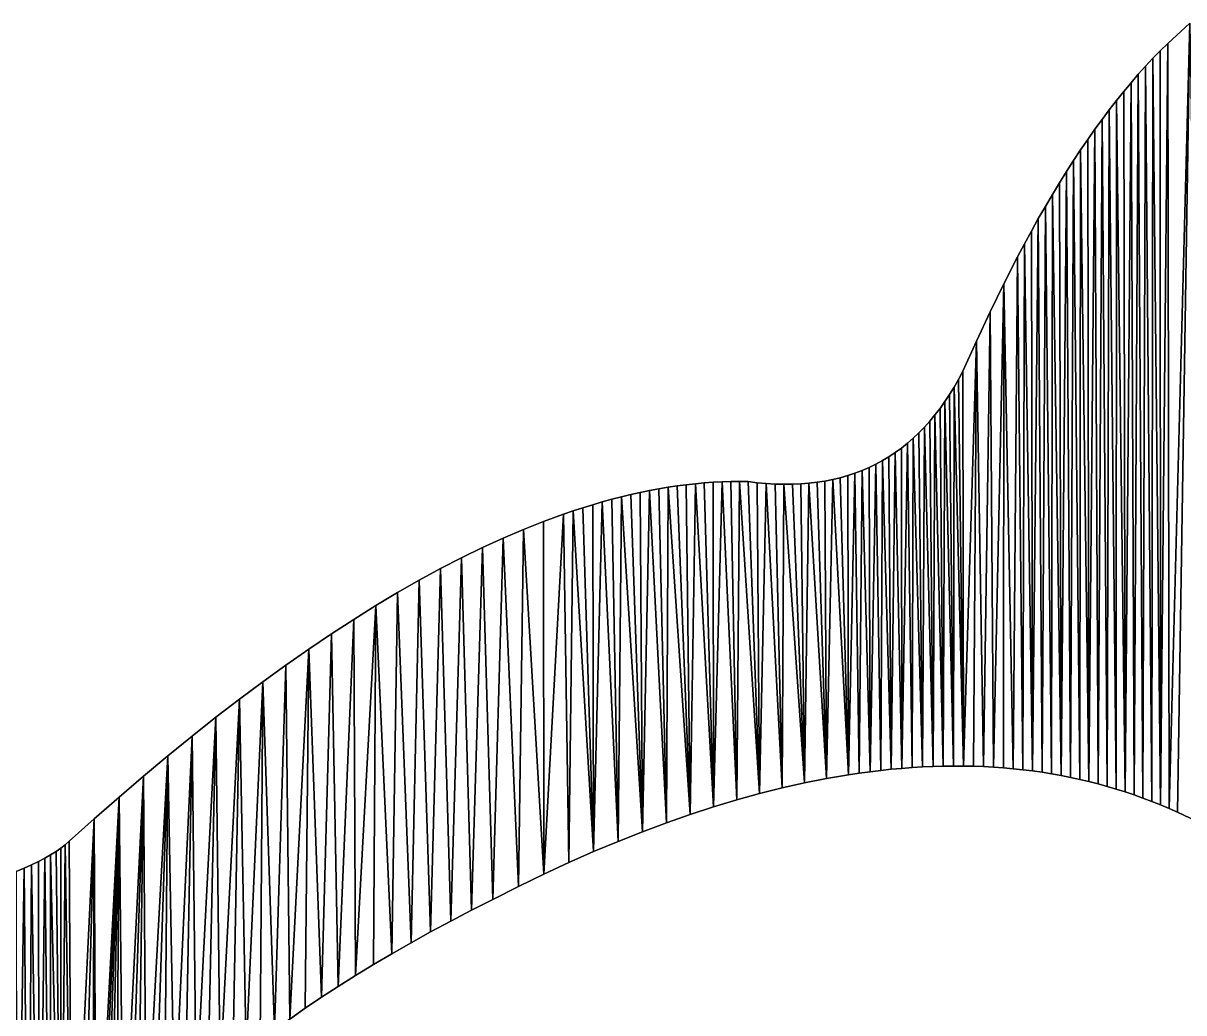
# Model space of a CAD drawing. Extents: x 10 to 917, y 10 to 841.
# Drawn here: x 205.93 to 241.02, y 209.49 to 239.42 of the extents above; entities that cross this region are included whole.
import ezdxf

# ---------------------------------------------------------------- set-up
doc = ezdxf.new("R2010")
doc.units = 0
doc.header["$MEASUREMENT"] = 0
doc.layers.get('0').update_dxf_attribs({"linetype": 'CONTINUOUS'})

msp = doc.modelspace()

# ---------------------------------------------------------------- linework, layer by layer
for p, q in [((241.207, 239.42), (240.534, 238.81)), ((240.311, 238.589), (240.089, 238.36)), ((240.534, 238.81), (240.311, 238.589)), ((240.089, 238.36), (239.867, 238.122)), ((239.867, 238.122), (239.646, 237.875)), ((239.426, 237.619), (239.206, 237.355)), ((239.646, 237.875), (239.426, 237.619)), ((239.206, 237.355), (238.987, 237.083)), ((238.987, 237.083), (238.769, 236.801)), ((238.551, 236.511), (238.334, 236.212)), ((238.769, 236.801), (238.551, 236.511)), ((238.334, 236.212), (238.118, 235.905)), ((238.118, 235.905), (237.902, 235.589)), ((237.902, 235.589), (237.687, 235.264)), ((237.687, 235.264), (237.473, 234.931)), ((237.473, 234.931), (237.26, 234.589)), ((237.26, 234.589), (237.047, 234.238)), ((237.047, 234.238), (236.835, 233.879)), ((236.835, 233.879), (236.623, 233.511)), ((236.623, 233.511), (236.412, 233.134)), ((236.412, 233.134), (236.202, 232.749)), ((236.202, 232.749), (235.993, 232.355)), ((235.993, 232.355), (235.576, 231.541)), ((235.576, 231.541), (235.162, 230.693)), ((235.162, 230.693), (234.75, 229.809)), ((234.75, 229.809), (234.342, 228.892)), ((234.342, 228.892), (234.213, 228.649)), ((234.08, 228.416), (233.942, 228.192)), ((234.213, 228.649), (234.08, 228.416)), ((233.942, 228.192), (233.799, 227.976)), ((233.651, 227.769), (233.499, 227.572)), ((233.799, 227.976), (233.651, 227.769)), ((233.342, 227.383), (233.18, 227.203)), ((233.499, 227.572), (233.342, 227.383)), ((233.013, 227.032), (232.841, 226.87)), ((233.18, 227.203), (233.013, 227.032)), ((232.665, 226.716), (232.483, 226.572)), ((232.841, 226.87), (232.665, 226.716)), ((232.106, 226.31), (231.911, 226.193)), ((232.297, 226.437), (232.106, 226.31)), ((232.483, 226.572), (232.297, 226.437)), ((231.505, 225.984), (231.295, 225.894)), ((231.71, 226.084), (231.505, 225.984)), ((231.911, 226.193), (231.71, 226.084)), ((230.407, 225.619), (230.173, 225.573)), ((230.636, 225.675), (230.407, 225.619)), ((230.86, 225.739), (230.636, 225.675)), ((231.08, 225.812), (230.86, 225.739)), ((231.295, 225.894), (231.08, 225.812)), ((224.871, 225.286), (224.589, 225.229)), ((225.152, 225.338), (224.871, 225.286)), ((225.43, 225.385), (225.152, 225.338)), ((225.706, 225.426), (225.43, 225.385)), ((225.981, 225.462), (225.706, 225.426)), ((226.254, 225.492), (225.981, 225.462)), ((226.524, 225.516), (226.254, 225.492)), ((226.793, 225.536), (226.524, 225.516)), ((227.06, 225.549), (226.793, 225.536)), ((227.326, 225.558), (227.06, 225.549)), ((227.589, 225.56), (227.326, 225.558)), ((227.85, 225.558), (227.589, 225.56)), ((228.127, 225.524), (227.85, 225.558)), ((228.4, 225.499), (228.127, 225.524)), ((228.668, 225.483), (228.4, 225.499)), ((228.93, 225.475), (228.668, 225.483)), ((229.188, 225.477), (228.93, 225.475)), ((229.442, 225.488), (229.188, 225.477)), ((229.69, 225.507), (229.442, 225.488)), ((229.934, 225.536), (229.69, 225.507)), ((230.173, 225.573), (229.934, 225.536)), ((223.442, 224.943), (223.15, 224.858)), ((223.732, 225.023), (223.442, 224.943)), ((224.019, 225.097), (223.732, 225.023)), ((224.305, 225.166), (224.019, 225.097)), ((224.589, 225.229), (224.305, 225.166)), ((222.264, 224.571), (221.664, 224.351)), ((222.562, 224.672), (222.264, 224.571)), ((222.857, 224.768), (222.562, 224.672)), ((223.15, 224.858), (222.857, 224.768)), ((221.664, 224.351), (221.057, 224.11)), ((221.057, 224.11), (220.442, 223.847)), ((219.819, 223.562), (219.189, 223.255)), ((220.442, 223.847), (219.819, 223.562)), ((219.189, 223.255), (218.551, 222.926)), ((218.551, 222.926), (217.906, 222.575)), ((217.906, 222.575), (217.253, 222.202)), ((217.253, 222.202), (216.593, 221.807)), ((216.593, 221.807), (215.925, 221.39)), ((215.925, 221.39), (215.25, 220.951)), ((215.25, 220.951), (214.567, 220.491)), ((214.567, 220.491), (213.876, 220.008)), ((213.876, 220.008), (213.178, 219.504)), ((213.178, 219.504), (212.472, 218.977)), ((212.472, 218.977), (211.759, 218.429)), ((211.759, 218.429), (211.039, 217.859)), ((211.039, 217.859), (210.311, 217.267)), ((210.311, 217.267), (209.575, 216.652)), ((231.857, 216.823), (232.178, 216.856)), ((232.178, 216.856), (232.496, 216.885)), ((232.496, 216.885), (232.812, 216.909)), ((232.812, 216.909), (233.126, 216.927)), ((233.126, 216.927), (233.439, 216.941)), ((233.439, 216.941), (233.749, 216.95)), ((233.749, 216.95), (234.057, 216.954)), ((234.057, 216.954), (234.363, 216.953)), ((234.363, 216.953), (234.667, 216.947)), ((234.667, 216.947), (234.969, 216.936)), ((234.969, 216.936), (235.269, 216.92)), ((235.269, 216.92), (235.566, 216.899)), ((235.566, 216.899), (235.862, 216.873)), ((235.862, 216.873), (236.156, 216.842)), ((236.156, 216.842), (236.447, 216.806)), ((209.575, 216.652), (208.832, 216.016)), ((229.557, 216.448), (230.224, 216.58)), ((230.224, 216.58), (230.884, 216.692)), ((230.884, 216.692), (231.21, 216.74)), ((231.21, 216.74), (231.535, 216.784)), ((231.535, 216.784), (231.857, 216.823)), ((236.447, 216.806), (236.737, 216.765)), ((236.737, 216.765), (237.024, 216.719)), ((237.024, 216.719), (237.31, 216.668)), ((237.31, 216.668), (237.593, 216.613)), ((237.593, 216.613), (237.875, 216.552)), ((237.875, 216.552), (238.154, 216.486)), ((238.154, 216.486), (238.431, 216.415)), ((228.197, 216.124), (228.881, 216.296)), ((228.881, 216.296), (229.557, 216.448)), ((238.431, 216.415), (238.706, 216.34)), ((238.706, 216.34), (238.979, 216.259)), ((238.979, 216.259), (239.25, 216.173)), ((239.25, 216.173), (239.519, 216.083)), ((208.832, 216.016), (208.081, 215.358)), ((226.804, 215.721), (227.505, 215.933)), ((227.505, 215.933), (228.197, 216.124)), ((239.519, 216.083), (239.786, 215.987)), ((239.786, 215.987), (240.051, 215.887)), ((240.051, 215.887), (240.314, 215.781)), ((240.314, 215.781), (240.575, 215.671)), ((225.379, 215.238), (226.096, 215.49)), ((226.096, 215.49), (226.804, 215.721)), ((240.575, 215.671), (240.834, 215.556)), ((240.834, 215.556), (241.572, 215.21)), ((208.081, 215.358), (207.322, 214.678)), ((224.654, 214.967), (225.379, 215.238)), ((223.92, 214.676), (224.654, 214.967)), ((207.073, 214.471), (206.926, 214.369)), ((207.205, 214.574), (207.073, 214.471)), ((207.322, 214.678), (207.205, 214.574)), ((223.179, 214.366), (223.92, 214.676)), ((206.393, 214.066), (206.185, 213.966)), ((206.586, 214.166), (206.393, 214.066)), ((206.763, 214.267), (206.586, 214.166)), ((206.926, 214.369), (206.763, 214.267)), ((221.671, 213.684), (222.429, 214.035)), ((222.429, 214.035), (223.179, 214.366)), ((205.963, 213.867), (205.725, 213.768)), ((206.185, 213.966), (205.963, 213.867)), ((220.905, 213.314), (221.671, 213.684)), ((220.13, 212.923), (220.905, 213.314)), ((219.486, 212.594), (220.13, 212.923)), ((218.86, 212.265), (219.486, 212.594)), ((217.658, 211.607), (218.25, 211.936)), ((218.25, 211.936), (218.86, 212.265)), ((217.082, 211.278), (217.658, 211.607)), ((216.524, 210.949), (217.082, 211.278)), ((215.983, 210.62), (216.524, 210.949)), ((215.459, 210.291), (215.983, 210.62)), ((214.952, 209.962), (215.459, 210.291)), ((214.462, 209.633), (214.952, 209.962)), ((213.99, 209.304), (214.462, 209.633))]:
    msp.add_line(p, q)

# ---------------------------------------------------------------- meshes
mesh = msp.add_polyface()
corners = [(234.363, 216.953), (234.342, 228.892), (234.75, 229.809), (234.667, 216.947), (234.969, 216.936), (235.162, 230.693), (235.269, 216.92), (235.576, 231.541), (235.566, 216.899), (235.862, 216.873), (235.993, 232.355), (236.156, 216.842), (236.202, 232.749), (236.447, 216.806), (236.412, 233.134), (236.623, 233.511), (236.737, 216.765), (236.835, 233.879), (237.024, 216.719), (237.047, 234.238), (237.31, 216.668), (237.26, 234.589), (237.473, 234.931), (237.593, 216.613), (237.687, 235.264), (237.875, 216.552), (237.902, 235.589), (238.154, 216.486), (238.118, 235.905), (238.334, 236.212), (238.431, 216.415), (238.551, 236.511), (238.706, 216.34), (238.769, 236.801), (238.979, 216.259), (238.987, 237.083), (239.25, 216.173), (239.206, 237.355), (239.426, 237.619), (239.519, 216.083), (239.646, 237.875), (239.786, 215.987), (239.867, 238.122), (240.051, 215.887), (240.089, 238.36), (240.314, 215.781), (240.311, 238.589), (240.534, 238.81), (240.575, 215.671), (241.207, 239.42), (240.834, 215.556), (241.572, 215.21)]
mesh.append_faces([[corners[k] for k in face] for face in [(0, 2, 3), (3, 2, 4), (4, 5, 6), (6, 7, 8), (8, 7, 9), (9, 10, 11), (11, 12, 13), (13, 15, 16), (16, 17, 18), (18, 19, 20), (20, 22, 23), (23, 24, 25), (25, 26, 27), (27, 29, 30), (30, 31, 32), (32, 33, 34), (34, 35, 36), (36, 38, 39), (39, 40, 41), (41, 42, 43), (43, 44, 45), (45, 47, 48), (48, 49, 50), (50, 49, 51)]], dxfattribs={"vtx0": -1, "vtx1": -1})
mesh.append_faces([[corners[k] for k in face] for face in [(0, 1, 2), (4, 2, 5), (6, 5, 7), (9, 7, 10), (11, 10, 12), (13, 12, 14), (13, 14, 15), (16, 15, 17), (18, 17, 19), (20, 19, 21), (20, 21, 22), (23, 22, 24), (25, 24, 26), (27, 26, 28), (27, 28, 29), (30, 29, 31), (32, 31, 33), (34, 33, 35), (36, 35, 37), (36, 37, 38), (39, 38, 40), (41, 40, 42), (43, 42, 44), (45, 44, 46), (45, 46, 47), (48, 47, 49)]], dxfattribs={"vtx0": -1, "vtx2": -1})
mesh = msp.add_polyface()
corners = [(227.505, 215.933), (227.326, 225.558), (227.589, 225.56), (228.197, 216.124), (227.85, 225.558), (228.127, 225.524), (228.4, 225.499), (228.881, 216.296), (228.668, 225.483), (228.93, 225.475), (229.557, 216.448), (229.188, 225.477), (229.442, 225.488), (229.69, 225.507), (230.224, 216.58), (229.934, 225.536), (230.173, 225.573), (230.407, 225.619), (230.884, 216.692), (230.636, 225.675), (230.86, 225.739), (231.08, 225.812), (231.21, 216.74), (231.295, 225.894), (231.535, 216.784), (231.505, 225.984), (231.71, 226.084), (231.857, 216.823), (231.911, 226.193), (232.178, 216.856), (232.106, 226.31), (232.297, 226.437), (232.496, 216.885), (232.483, 226.572), (232.665, 226.716), (232.812, 216.909), (232.841, 226.87), (233.126, 216.927), (233.013, 227.032), (233.18, 227.203), (233.439, 216.941), (233.342, 227.383), (233.499, 227.572), (233.749, 216.95), (233.651, 227.769), (233.799, 227.976), (234.057, 216.954), (233.942, 228.192), (234.08, 228.416), (234.363, 216.953), (234.213, 228.649), (234.342, 228.892)]
mesh.append_faces([[corners[k] for k in face] for face in [(0, 2, 3), (3, 6, 7), (7, 9, 10), (10, 13, 14), (14, 17, 18), (18, 21, 22), (22, 23, 24), (24, 26, 27), (27, 28, 29), (29, 31, 32), (32, 34, 35), (35, 36, 37), (37, 39, 40), (40, 42, 43), (43, 45, 46), (46, 48, 49)]], dxfattribs={"vtx0": -1, "vtx1": -1})
mesh.append_faces([[corners[k] for k in face] for face in [(0, 1, 2), (3, 2, 4), (3, 4, 5), (3, 5, 6), (7, 6, 8), (7, 8, 9), (10, 9, 11), (10, 11, 12), (10, 12, 13), (14, 13, 15), (14, 15, 16), (14, 16, 17), (18, 17, 19), (18, 19, 20), (18, 20, 21), (22, 21, 23), (24, 23, 25), (24, 25, 26), (27, 26, 28), (29, 28, 30), (29, 30, 31), (32, 31, 33), (32, 33, 34), (35, 34, 36), (37, 36, 38), (37, 38, 39), (40, 39, 41), (40, 41, 42), (43, 42, 44), (43, 44, 45), (46, 45, 47), (46, 47, 48), (49, 48, 50), (49, 50, 51)]], dxfattribs={"vtx0": -1, "vtx2": -1})
mesh = msp.add_polyface()
corners = [(214.462, 209.633), (214.567, 220.491), (214.952, 209.962), (215.25, 220.951), (215.459, 210.291), (215.925, 221.39), (215.983, 210.62), (216.593, 221.807), (216.524, 210.949), (217.082, 211.278), (217.253, 222.202), (217.658, 211.607), (217.906, 222.575), (218.25, 211.936), (218.551, 222.926), (218.86, 212.265), (219.189, 223.255), (219.486, 212.594), (219.819, 223.562), (220.13, 212.923), (220.442, 223.847), (220.905, 213.314), (221.057, 224.11), (221.671, 213.684), (221.664, 224.351), (222.264, 224.571), (222.429, 214.035), (222.562, 224.672), (223.179, 214.366), (222.857, 224.768), (223.15, 224.858), (223.442, 224.943), (223.92, 214.676), (223.732, 225.023), (224.019, 225.097), (224.654, 214.967), (224.305, 225.166), (224.589, 225.229), (224.871, 225.286), (225.379, 215.238), (225.152, 225.338), (225.43, 225.385), (226.096, 215.49), (225.706, 225.426), (225.981, 225.462), (226.254, 225.492), (226.804, 215.721), (226.524, 225.516), (226.793, 225.536), (227.06, 225.549), (227.505, 215.933), (227.326, 225.558)]
mesh.append_faces([[corners[k] for k in face] for face in [(0, 1, 2), (2, 3, 4), (4, 5, 6), (6, 7, 8), (8, 7, 9), (9, 10, 11), (11, 12, 13), (13, 14, 15), (15, 16, 17), (17, 18, 19), (19, 20, 21), (21, 22, 23), (23, 25, 26), (26, 27, 28), (28, 31, 32), (32, 34, 35), (35, 38, 39), (39, 41, 42), (42, 45, 46), (46, 49, 50)]], dxfattribs={"vtx0": -1, "vtx1": -1})
mesh.append_faces([[corners[k] for k in face] for face in [(2, 1, 3), (4, 3, 5), (6, 5, 7), (9, 7, 10), (11, 10, 12), (13, 12, 14), (15, 14, 16), (17, 16, 18), (19, 18, 20), (21, 20, 22), (23, 22, 24), (23, 24, 25), (26, 25, 27), (28, 27, 29), (28, 29, 30), (28, 30, 31), (32, 31, 33), (32, 33, 34), (35, 34, 36), (35, 36, 37), (35, 37, 38), (39, 38, 40), (39, 40, 41), (42, 41, 43), (42, 43, 44), (42, 44, 45), (46, 45, 47), (46, 47, 48), (46, 48, 49), (50, 49, 51)]], dxfattribs={"vtx0": -1, "vtx2": -1})
mesh = msp.add_polyface()
corners = [(205.741, 199.304), (205.472, 213.671), (205.725, 213.768), (205.963, 213.867), (206.084, 199.729), (206.185, 213.966), (206.421, 200.159), (206.393, 214.066), (206.586, 214.166), (206.753, 200.595), (206.763, 214.267), (207.079, 201.036), (206.926, 214.369), (207.073, 214.471), (207.205, 214.574), (207.4, 201.484), (207.322, 214.678), (208.081, 215.358), (207.715, 201.936), (208.024, 202.395), (208.137, 202.724), (208.832, 216.016), (208.267, 203.053), (208.414, 203.382), (208.578, 203.711), (208.759, 204.04), (208.958, 204.369), (209.575, 216.652), (209.173, 204.698), (209.406, 205.027), (209.656, 205.356), (210.311, 217.267), (209.923, 205.685), (210.207, 206.014), (210.508, 206.343), (211.039, 217.859), (210.826, 206.672), (211.162, 207.001), (211.759, 218.429), (211.514, 207.33), (211.884, 207.659), (212.472, 218.977), (212.271, 207.988), (212.675, 208.317), (213.178, 219.504), (213.096, 208.646), (213.534, 208.975), (213.876, 220.008), (213.99, 209.304), (214.567, 220.491), (214.462, 209.633)]
mesh.append_faces([[corners[k] for k in face] for face in [(0, 3, 4), (4, 5, 6), (6, 8, 9), (9, 10, 11), (11, 14, 15), (15, 17, 18), (18, 17, 19), (19, 17, 20), (20, 21, 22), (22, 21, 23), (23, 21, 24), (24, 21, 25), (25, 21, 26), (26, 27, 28), (28, 27, 29), (29, 27, 30), (30, 31, 32), (32, 31, 33), (33, 31, 34), (34, 35, 36), (36, 35, 37), (37, 38, 39), (39, 38, 40), (40, 41, 42), (42, 41, 43), (43, 44, 45), (45, 44, 46), (46, 47, 48), (48, 49, 50)]], dxfattribs={"vtx0": -1, "vtx1": -1})
mesh.append_faces([[corners[k] for k in face] for face in [(0, 1, 2), (0, 2, 3), (4, 3, 5), (6, 5, 7), (6, 7, 8), (9, 8, 10), (11, 10, 12), (11, 12, 13), (11, 13, 14), (15, 14, 16), (15, 16, 17), (20, 17, 21), (26, 21, 27), (30, 27, 31), (34, 31, 35), (37, 35, 38), (40, 38, 41), (43, 41, 44), (46, 44, 47), (48, 47, 49)]], dxfattribs={"vtx0": -1, "vtx2": -1})

doc.saveas('drawing.dxf')
